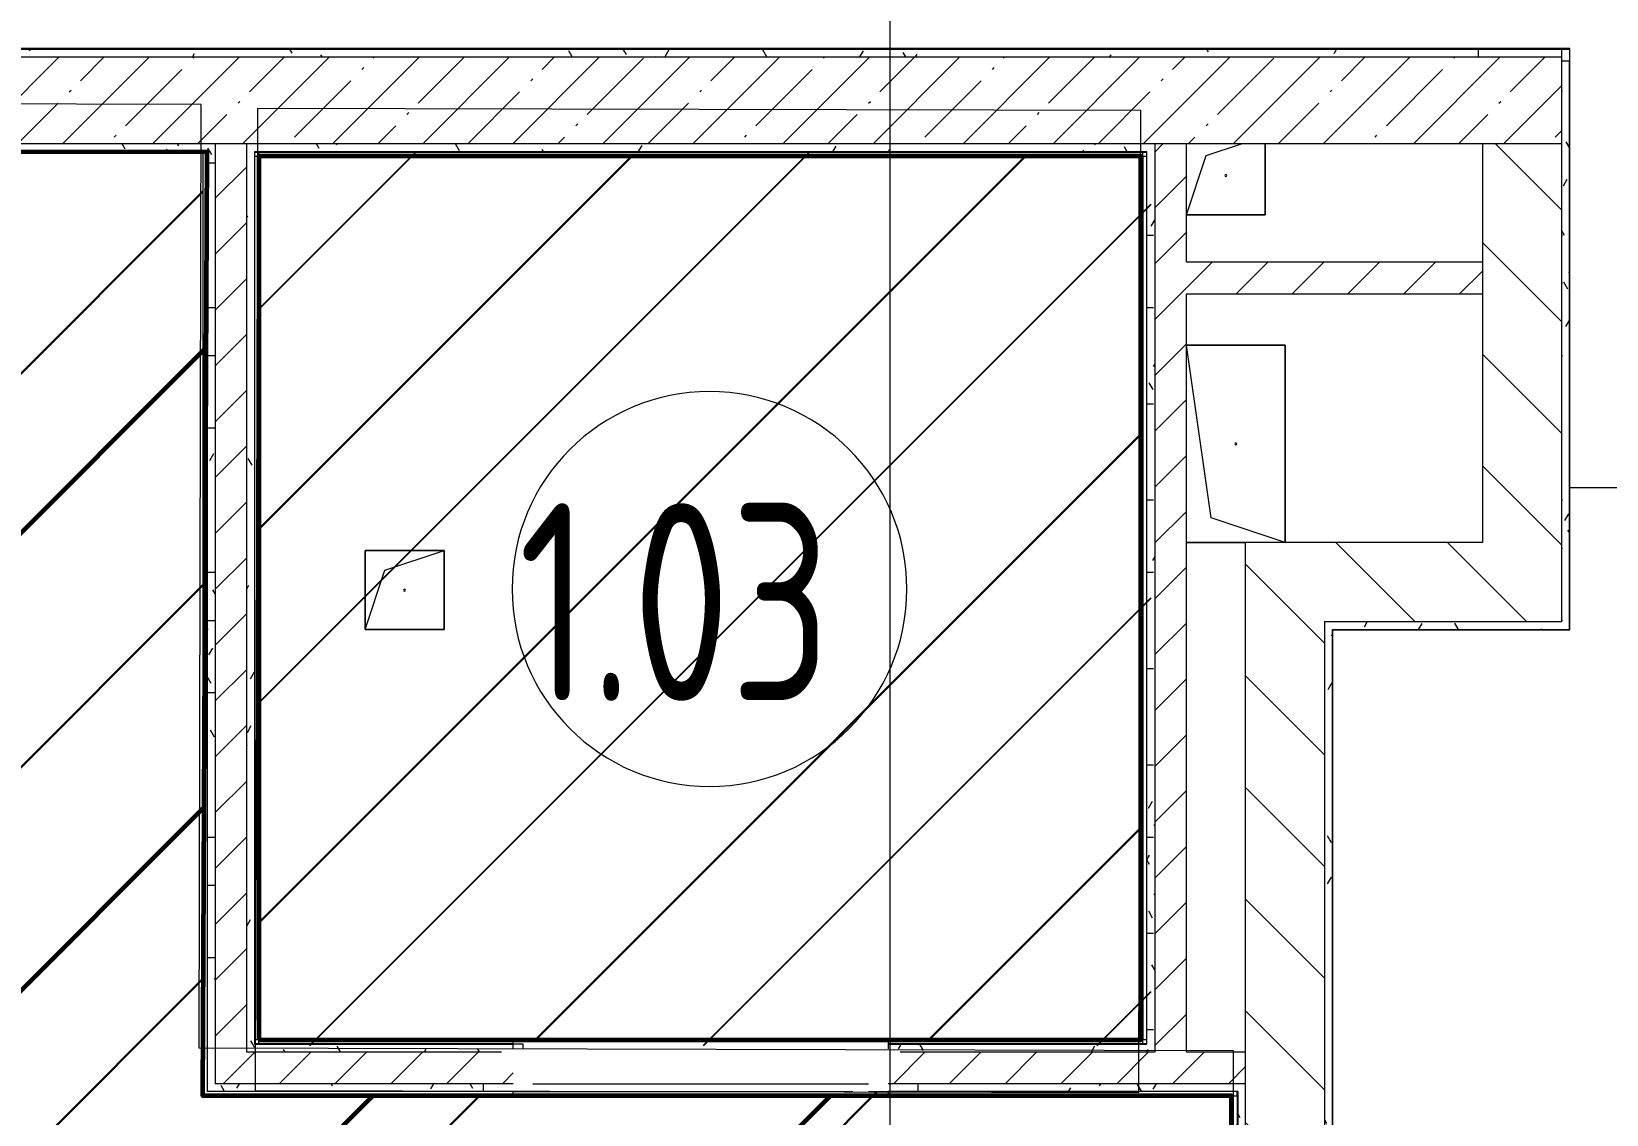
# Model space of a CAD drawing. Header units: millimetres. Extents: x -213911 to 415037, y -3642 to 107391.
# Drawn here: x 5900 to 9889, y 22936 to 25678 of the extents above; entities that cross this region are included whole.
import ezdxf

# ---------------------------------------------------------------- set-up
doc = ezdxf.new("R2010")
doc.units = ezdxf.units.MM
for name, color, linetype, lineweight in [('2)CF1', 5, 'Continuous', 30), ('7.20) Демонтаж монтаж', 5, 'Continuous', 60), ('7.5) Окраска потолка с инж комм.', 140, 'Continuous', 60), ('7.5.1) Окраска опуска черная', 140, 'Continuous', 60), ('7.5.2) Окраска опуска белая', 220, 'Continuous', 60), ('A-AREA-BNDY', 7, 'Continuous', 5), ('A-AREA-IDEN', 7, 'Continuous', 9), ('A-FLOR', 7, 'Continuous', 9), ('A-GENM', 7, 'Continuous', 9), ('A-WALL', 7, 'Continuous', 5), ('I-WALL', 7, 'Continuous', 5), ('Оси', 7, 'Continuous', 9)]:
    doc.layers.add(name, color=color, linetype=linetype, lineweight=lineweight)
doc.layers.add('3) CF3 монтаж', color=152, linetype='Continuous')
doc.layers.add('A-WALL-1', color=9, linetype='Continuous', lineweight=5, true_color=0x808080)
doc.layers.add('A-WALL-FNSH-1', color=9, linetype='Continuous', lineweight=5, true_color=0x808080)
doc.styles.add('СПДС', font='ГОСТ тип А.ttf', dxfattribs={"width": 0.9})
pattern_1 = [(45, (64.7, -136.06), (-70.71068, 70.71068), [])]
pattern_2 = [(135, (64.7, -136.06), (-141.4214, -141.4214), [])]
pattern_3 = [(0, (64.7, -136.06), (243.84, 60.96), [20.117, -162.763, 20.117, -162.763, -975.36]), (0, (64.7, -136.06), (243.84, 60.96), [-365.76, 20.117, -345.643, 20.117, -162.763, -426.72]), (0, (64.7, -136.06), (243.84, 60.96), [-914.4, 20.117, -101.803, 20.117, -284.683]), (120, (156.14, -105.58), (-174.71291, 180.69163), [20.117, -162.763, 20.117, -162.763, -975.36]), (120, (156.14, -105.58), (-174.71291, 180.69163), [-365.76, 20.117, -345.643, 20.117, -162.763, -426.72]), (120, (156.14, -105.58), (-174.71291, 180.69163), [-914.4, 20.117, -101.803, 20.117, -284.683]), (240, (186.62, 16.34), (-69.12709, -241.65163), [20.117, -162.763, 20.117, -162.763, -975.36]), (240, (186.62, 16.34), (-69.12709, -241.65163), [-365.76, 20.117, -345.643, 20.117, -162.763, -426.72]), (240, (186.62, 16.34), (-69.12709, -241.65163), [-914.4, 20.117, -101.803, 20.117, -284.683])]

# ---------------------------------------------------------------- blocks, each defined once
blk = doc.blocks.new('GM_Отверстие прямоугольное _в плите_ - Отверстие-V114-Объем проектирования 1 этажа')
at = {"layer": 'A-GENM'}
for p, q in [((-250, -25), (-250, 125)), ((-250, 125), (-250, -25)), ((-187.5, 62.5), (250, 125)), ((250, 125), (250, -125)), ((250, -125), (250, 125)), ((-250, -125), (-187.5, 62.5)), ((250, -125), (-250, -125)), ((-250, -125), (250, -125))]:
    blk.add_line(p, q, dxfattribs=at)
for start, end in [(360, 180), (180, 360)]:
    blk.add_arc((0, 0), 2.5, start, end, dxfattribs=at)
blk = doc.blocks.new('GM_Отверстие прямоугольное _в плите_ - Отверстие-21604341-Объем проектирования 1 этажа')
at = {"layer": 'A-GENM'}
for p, q in [((-50, 50), (40, 80)), ((100, 80), (100, -100)), ((100, -100), (100, 80)), ((-100, -100), (-50, 50)), ((100, -100), (-100, -100)), ((-100, -100), (100, -100))]:
    blk.add_line(p, q, dxfattribs=at)
for start, end in [(360, 180), (180, 360)]:
    blk.add_arc((0, 0), 2.5, start, end, dxfattribs=at)
blk = doc.blocks.new('GM_Отверстие прямоугольное _в плите_ - Отверстие-V116-Объем проектирования 1 этажа')
at = {"layer": 'A-GENM'}
for p, q in [((-100, -100), (-100, 100)), ((-100, 100), (100, 100)), ((100, 100), (-100, 100)), ((-100, 100), (-100, -100)), ((-50, 50), (100, 100)), ((100, 100), (100, -100)), ((100, -100), (100, 100)), ((-100, -100), (-50, 50)), ((100, -100), (-100, -100)), ((-100, -100), (100, -100))]:
    blk.add_line(p, q, dxfattribs=at)
for start, end in [(360, 180), (180, 360)]:
    blk.add_arc((0, 0), 2.5, start, end, dxfattribs=at)
blk = doc.blocks.new('Марка_Помещения - Номер-25198446-Объем проектирования 1 этажа')
at = {"layer": 'A-AREA-IDEN'}
for start, end in [(360, 180), (180, 360)]:
    blk.add_arc((0, 0), 2.5, start, end, dxfattribs=at)

msp = doc.modelspace()

# ---------------------------------------------------------------- hatches: boundary and pattern name
at = {"layer": '2)CF1'}
h = msp.add_hatch(dxfattribs=at)
h.set_pattern_fill('ANSI31', color=256, scale=222)
h.paths.add_polyline_path([(6333.7, 25372.9), (4125.8, 25372.9), (4125.8, 24639.1), (4125.8, 24589.1), (4125.8, 23839.1), (4125.8, 23789.1), (4125.8, 23039.1), (4125.8, 22989.1), (4125.8, 22239.1), (4125.8, 22189.1), (4125.8, 22084.9), (4745.7, 22084.9), (4745.7, 21442.9), (4125.8, 21442.9), (4125.8, 21439.1), (4125.8, 21389.1), (4125.8, 21014.1), (4125.8, 20745.9), (4174.7, 20745.9), (5609.7, 20745.9), (5659.7, 20745.9), (6584.7, 20745.9), (6619.7, 20745.9), (6619.7, 20754), (8939.2, 20748.5), (8939.2, 20727.5), (8953.7, 20727.5), (8953.7, 22982.9), (8069.7, 22982.9), (8069.7, 22992.8), (7585.6, 22993.9), (7119.7, 22993.9), (7119.7, 22982.9), (6333.7, 22982.9)])
h = msp.add_hatch(dxfattribs=at)
h.set_pattern_fill('ANSI31', color=256, scale=222)
h.paths.add_polyline_path([(6475.7, 25362.9), (8713.7, 25362.9), (8713.7, 23124.9), (6475.7, 23124.9)])
at = {"layer": '3) CF3 монтаж'}
h = msp.add_hatch(dxfattribs=at)
h.set_pattern_fill('ANSI31', color=256, scale=222, style=0)
h.set_pattern_definition([(45, (-6486.86, -23872.74), (-498.404, 498.404), [])])
h.paths.add_polyline_path([(8735.5, 23110.6), (8735.5, 25370.6), (6475.5, 25370.6), (6475.5, 23110.6)])
at = {"layer": '7.20) Демонтаж монтаж', "lineweight": 25}
h = msp.add_hatch(dxfattribs=at)
h.set_pattern_fill('ANSI31', color=256, scale=222)
h.paths.add_polyline_path([(6475.7, 23124.9), (8709.6, 23124.9), (8709.6, 25362.9), (6475.7, 25362.9)])
at = {"layer": '7.5) Окраска потолка с инж комм.'}
h = msp.add_hatch(dxfattribs=at)
h.set_pattern_fill('ANSI31', color=256, scale=258)
h.paths.add_polyline_path([(4744.7, 21107.6), (6776, 21107.6), (6775.2, 20753.6), (8938.7, 20748.5), (8938.7, 22982.9), (6333.7, 22982.9), (6344.7, 25373.9), (4614, 25372.9), (4614, 22083.9), (4744.7, 22063.9)])
at = {"layer": 'I-WALL'}
h = msp.add_hatch(dxfattribs=at)
h.set_pattern_fill('FP_191', color=256, style=0, pattern_type=2)
h.set_pattern_definition(pattern_3)
h.paths.add_polyline_path([(6464.7, 25613.9), (9564.7, 25613.9), (9564.7, 25633.9), (4124.7, 25633.9), (4124.7, 25613.9), (6444.7, 25613.9)])
h = msp.add_hatch(dxfattribs=at)
h.set_pattern_fill('FP_1', color=256, style=0, pattern_type=2)
h.set_pattern_definition([(45, (64.7, -136.06), (-114.0493, 114.0493), []), (45, (178.75, -136.06), (-114.0493, 114.0493), [201.612, -40.322, 6.706, -33.617])])
h.paths.add_polyline_path([(5931.1, 25393.9), (9774.7, 25393.9), (9774.7, 25613.9), (4124.7, 25613.9), (4124.7, 25393.9), (4899.5, 25393.9)])
h = msp.add_hatch(dxfattribs=at)
h.set_pattern_fill('FP_191', color=256, style=0, pattern_type=2)
h.set_pattern_definition(pattern_3)
h.paths.add_polyline_path([(9774.7, 24183.9), (9794.7, 24183.9), (9794.7, 25602.9), (9774.7, 25602.9), (9774.7, 24383.9)])
h = msp.add_hatch(dxfattribs=at)
h.set_pattern_fill('FP_191', color=256, style=0, pattern_type=2)
h.set_pattern_definition(pattern_3)
h.paths.add_polyline_path([(6364.7, 25373.9), (6364.7, 25393.9), (4124.7, 25393.9), (4125.8, 25373.9), (6344.7, 25373.9)])
h = msp.add_hatch(dxfattribs=at)
h.set_pattern_fill('FP_191', color=256, style=0, pattern_type=2)
h.set_pattern_definition(pattern_3)
h.paths.add_polyline_path([(6364.7, 22993.9), (6364.7, 25373.9), (6344.7, 25373.8), (6344.7, 22993.9)])
h = msp.add_hatch(dxfattribs=at)
h.set_pattern_fill('FP_22', color=256, style=0, pattern_type=2)
h.set_pattern_definition(pattern_1)
h.paths.add_polyline_path([(6379.9, 23013.9), (6444.7, 23013.9), (6444.7, 25393.9), (6364.7, 25393.9), (6364.7, 23013.9)])
h = msp.add_hatch(dxfattribs=at)
h.set_pattern_fill('FP_191', color=256, style=0, pattern_type=2)
h.set_pattern_definition(pattern_3)
h.paths.add_polyline_path([(6444.7, 23113.9), (6464.7, 23114), (6463.7, 25373.9), (6444.7, 25393.9), (6444.7, 23176.3)])
h.paths.add_polyline_path([(6464.7, 25373.9), (6464.7, 25393.9), (6444.7, 25393.9), (6453.4, 25385.2)])
h = msp.add_hatch(dxfattribs=at)
h.set_pattern_fill('FP_191', color=256, style=0, pattern_type=2)
h.set_pattern_definition(pattern_3)
h.paths.add_polyline_path([(6475.7, 25373.9), (8725.1, 25375.3), (8744.7, 25393.9), (6464.7, 25393.9), (6464.7, 25373.9)])
h.paths.add_polyline_path([(8724.7, 25373.9), (8744.7, 25374.1), (8744.7, 25393.9), (8724.8, 25374)])
h = msp.add_hatch(dxfattribs=at)
h.set_pattern_fill('FP_191', color=256, style=0, pattern_type=2)
h.set_pattern_definition(pattern_3)
h.paths.add_polyline_path([(8724.8, 23113.9), (8744.7, 23113.9), (8744.7, 25373.9), (8724.7, 25373.9), (8724.7, 23113.9)])
h = msp.add_hatch(dxfattribs=at)
h.set_pattern_fill('FP_22', color=256, style=0, pattern_type=2)
h.set_pattern_definition(pattern_1)
h.paths.add_polyline_path([(8744.7, 23093.9), (8824.7, 23093.9), (8824.7, 25393.9), (8744.7, 25393.9), (8744.7, 23176.3)])
h = msp.add_hatch(dxfattribs=at)
h.set_pattern_fill('FP_23', color=256, style=0, pattern_type=2)
h.set_pattern_definition(pattern_2)
h.paths.add_polyline_path([(9774.7, 24383.9), (9774.7, 25393.9), (9574.7, 25393.9), (9574.7, 24383.9)])
h = msp.add_hatch(dxfattribs=at)
h.set_pattern_fill('FP_22', color=256, style=0, pattern_type=2)
h.set_pattern_definition(pattern_1)
h.paths.add_polyline_path([(9174.7, 25013.9), (9574.7, 25013.9), (9574.7, 25093.9), (8824.7, 25093.9), (8824.7, 25013.9), (9074.7, 25013.9)])
h = msp.add_hatch(dxfattribs=at)
h.set_pattern_fill('FP_23', color=256, style=0, pattern_type=2)
h.set_pattern_definition(pattern_2)
h.paths.add_polyline_path([(9025.7, 23013.9), (9174.7, 23013.9), (9174.7, 24383.9), (8974.7, 24383.9), (8974.7, 23013.9)])
h = msp.add_hatch(dxfattribs=at)
h.set_pattern_fill('FP_23', color=256, style=0, pattern_type=2)
h.set_pattern_definition(pattern_2)
h.paths.add_polyline_path([(9174.7, 24183.9), (9774.7, 24183.9), (9774.7, 24383.9), (9174.7, 24383.9)])
h = msp.add_hatch(dxfattribs=at)
h.set_pattern_fill('FP_191', color=256, style=0, pattern_type=2)
h.set_pattern_definition(pattern_3)
h.paths.add_polyline_path([(9174.7, 24183.9), (9174.7, 24163.9), (9194.7, 24163.9)])
h.paths.add_polyline_path([(9794.7, 24163.9), (9794.7, 24183.9), (9174.7, 24183.9), (9195.7, 24163.9), (9774.7, 24163.9)])
h = msp.add_hatch(dxfattribs=at)
h.set_pattern_fill('FP_191', color=256, style=0, pattern_type=2)
h.set_pattern_definition(pattern_3)
h.paths.add_polyline_path([(9174.7, 22063.9), (9194.7, 22063.9), (9194.7, 22083.9)])
h.paths.add_polyline_path([(9174.7, 22063.9), (9194.7, 22084.9), (9194.7, 24162.9), (9174.7, 24162.9), (9174.7, 22083.9)])
h = msp.add_hatch(dxfattribs=at)
h.set_pattern_fill('FP_191', color=256, style=0, pattern_type=2)
h.set_pattern_definition(pattern_3)
h.paths.add_polyline_path([(8509.9, 23093.9), (8744.7, 23093.9), (8723.7, 23113.9), (8069.7, 23113.9), (8069.7, 23101.9), (8099.7, 23101.9), (8099.7, 23093.9)])
h.paths.add_polyline_path([(8744.7, 23093.9), (8744.7, 23113.9), (8724.9, 23113.7)])
h.paths.add_polyline_path([(6464.7, 23093.9), (7089.7, 23094.9), (7089.7, 23101.9), (7119.7, 23101.9), (7119.7, 23113.9), (6464.7, 23113), (6444.7, 23093.9)])
h.paths.add_polyline_path([(6444.7, 23093.9), (6464.7, 23113.9), (6444.7, 23113.4)])
h = msp.add_hatch(dxfattribs=at)
h.set_pattern_fill('FP_22', color=256, style=0, pattern_type=2)
h.set_pattern_definition(pattern_1)
h.paths.add_polyline_path([(8724.7, 23013.9), (8974.7, 23013.9), (8974.7, 23093.9), (8069.7, 23093.9), (8069.7, 23013.9), (8509.9, 23013.9)])
h.paths.add_polyline_path([(6962.6, 23013.9), (7119.7, 23013.9), (7119.7, 23093.9), (6444.7, 23093.9), (6444.7, 23013.9), (6844.7, 23013.9)])
h = msp.add_hatch(dxfattribs=at)
h.set_pattern_fill('FP_191', color=256, style=0, pattern_type=2)
h.set_pattern_definition(pattern_3)
h.paths.add_polyline_path([(8974.7, 23013.9), (8144.7, 23013.9), (8144.7, 22993.9), (8954.7, 22994.9)])
h.paths.add_polyline_path([(8954.7, 22993.9), (8974.7, 22993.9), (8974.7, 23013.9)])
h.paths.add_polyline_path([(6844.7, 22993.9), (7044.7, 22993.9), (7044.7, 23013.9), (6364.7, 23013.9), (6364.7, 22993.9), (6464.7, 22993.9)])
h = msp.add_hatch(dxfattribs=at)
h.set_pattern_fill('FP_191', color=256, style=0, pattern_type=2)
h.set_pattern_definition(pattern_3)
h.paths.add_polyline_path([(8954.7, 20613.9), (8974.7, 20613.9), (8974.7, 22993.9), (8954.7, 22993.9), (8954.7, 20633.9)])
h = msp.add_hatch(dxfattribs=at)
h.set_pattern_fill('FP_23', color=256, style=0, pattern_type=2)
h.set_pattern_definition(pattern_2)
h.paths.add_polyline_path([(8974.7, 20833.9), (9174.7, 20833.9), (9174.7, 23013.9), (8974.7, 23013.9), (8974.7, 20844.8)])

# ---------------------------------------------------------------- linework, layer by layer
at = {"layer": '2)CF1'}
msp.add_lwpolyline([(6475.7, 25362.9), (8713.7, 25362.9), (8713.7, 23124.9), (6475.7, 23124.9)], close=True, dxfattribs=at)
at = {"layer": '7.5) Окраска потолка с инж комм.'}
msp.add_lwpolyline([(4744.7, 21107.6), (6776, 21107.6), (6775.2, 20753.6), (8938.7, 20748.5), (8938.7, 22982.9), (6333.7, 22982.9), (6344.7, 25373.9), (4614, 25372.9), (4614, 22083.9), (4744.7, 22063.9), (4744.7, 21107.6)], dxfattribs=at)
at = {"layer": '7.5.1) Окраска опуска черная'}
msp.add_lwpolyline([(4744.7, 21107.6), (6776, 21107.6), (6775.2, 20753.6), (8938.7, 20748.5), (8938.7, 22982.9), (6333.7, 22982.9), (6344.7, 25373.9), (4614, 25372.9), (4614, 22083.9), (4744.7, 22063.9), (4744.7, 21107.6)], dxfattribs=at)
at = {"layer": '7.5.2) Окраска опуска белая'}
msp.add_lwpolyline([(6475.7, 23124.9), (8709.6, 23124.9), (8709.6, 25362.9), (6475.7, 25362.9)], close=True, dxfattribs=at)
at = {"layer": 'A-AREA-BNDY', "flags": 128}
for points in [[(4112, 21709.9), (3923.1, 21710.3), (3920.8, 20760.3), (6619.7, 20754), (8938.7, 20748.5), (8944.2, 23097.5), (6324.2, 23103.7), (6329.8, 25493.7), (4120.8, 25498.9), (4113.1, 22210.9), (4734.1, 22209.4), (4732.6, 21567.4), (4111.6, 21568.9)], [(6471.8, 25483.4), (6466.6, 22996.6), (8704.6, 22991.3), (8709.8, 25478.1)]]:
    msp.add_lwpolyline(points, close=True, dxfattribs=at)
at = {"layer": 'A-FLOR'}
for p, q in [((9774.7, 25633.9), (4125.8, 25633.9)), ((9774.7, 25633.9), (9774.7, 25602.9)), ((4125.8, 25373.9), (6344.7, 25373.9)), ((9794.7, 24523.9), (14413.6, 24523.9)), ((9795.7, 24162.9), (9795.7, 24523.9)), ((9194.7, 22084.9), (9194.7, 24162.9)), ((9194.7, 24162.9), (9795.7, 24162.9)), ((7144.7, 23113.9), (7119.7, 23113.9)), ((7144.7, 23101.9), (7144.7, 23113.9)), ((8069.7, 23113.9), (8069.7, 23101.9)), ((7119.7, 22993.9), (7979.7, 22993.9)), ((7169.7, 23013.9), (8019.7, 23013.9)), ((8019.7, 22993.9), (8069.7, 22993.9)), ((8954.7, 22993.9), (8954.7, 20613.9))]:
    msp.add_line(p, q, dxfattribs=at)
at = {"layer": 'A-WALL'}
for p, q in [((6333.7, 25372.9), (6333.7, 25373.9)), ((6344.7, 25373.9), (6344.7, 22993.9)), ((8713.7, 25373.9), (6464.7, 25373.9)), ((8724.7, 25362.9), (8724.7, 25373.9)), ((6464.7, 25362.9), (6464.7, 23113.9)), ((8724.7, 23113.9), (8724.7, 25362.9)), ((9174.7, 24183.9), (9774.7, 24183.9)), ((9174.7, 24183.9), (9174.7, 22063.9)), ((9194.7, 24163.9), (9794.7, 24163.9)), ((6475.7, 23113.9), (7119.7, 23113.9)), ((8723.7, 23113.9), (8724.7, 23113.9)), ((7089.7, 23093.9), (6444.7, 23093.9)), ((8744.7, 23093.9), (8099.7, 23093.9)), ((8954.7, 22993.9), (8144.7, 22993.9)), ((8953.7, 22982.9), (8953.7, 22993.9))]:
    msp.add_line(p, q, dxfattribs=at)
at = {"layer": 'A-WALL-1'}
for p, q in [((4124.7, 25613.9), (9774.7, 25613.9)), ((9564.7, 25613.9), (9564.7, 25633.9)), ((9774.7, 25602.9), (9774.7, 24183.9)), ((9794.7, 25602.9), (9774.7, 25602.9)), ((9794.7, 24163.9), (9794.7, 25602.9)), ((9774.7, 25393.9), (4124.7, 25393.9)), ((6364.7, 25393.9), (6364.7, 23013.9)), ((6444.7, 23093.9), (6444.7, 25393.9)), ((8744.7, 25393.9), (8744.7, 23093.9)), ((8824.7, 25093.9), (8824.7, 25393.9)), ((9574.7, 25393.9), (9574.7, 24383.9)), ((9574.7, 25093.9), (8824.7, 25093.9)), ((8824.7, 23093.9), (8824.7, 25013.9)), ((8824.7, 25013.9), (9574.7, 25013.9)), ((9574.7, 24383.9), (8974.7, 24383.9)), ((8974.7, 20633.9), (8974.7, 24383.9)), ((7119.7, 23101.9), (7119.7, 23113.9)), ((8974.7, 23093.9), (8824.7, 23093.9)), ((7119.7, 23013.9), (6364.7, 23013.9)), ((7044.7, 22993.9), (7044.7, 23013.9)), ((8974.7, 23013.9), (8069.7, 23013.9)), ((8144.7, 23013.9), (8144.7, 22993.9))]:
    msp.add_line(p, q, dxfattribs=at)
at = {"layer": 'A-WALL-FNSH-1'}
for p, q in [((9795.7, 25634.9), (4124.7, 25634.9)), ((4124.7, 25633.9), (9794.7, 25633.9)), ((9794.7, 25633.9), (9794.7, 25602.9)), ((9795.7, 24523.9), (9795.7, 25634.9)), ((4124.7, 25372.9), (6333.7, 25372.9)), ((6333.7, 25372.9), (6333.7, 22982.9)), ((6465.7, 25372.9), (8723.7, 25372.9)), ((6465.7, 23114.9), (6465.7, 25372.9)), ((6475.7, 23113.9), (6475.7, 25373.9)), ((8713.7, 25373.9), (8713.7, 23113.9)), ((8723.7, 25372.9), (8723.7, 23114.9)), ((6464.7, 25362.9), (8724.7, 25362.9)), ((9194.7, 24163.9), (9194.7, 24162.9)), ((9195.7, 22083.9), (9195.7, 24163.9)), ((7119.7, 23124.9), (6464.7, 23124.9)), ((7119.7, 23114.9), (6465.7, 23114.9)), ((7119.7, 23113.9), (7119.7, 23124.9)), ((8724.7, 23124.9), (8069.7, 23124.9)), ((8069.7, 23124.9), (8069.7, 23113.9)), ((8723.7, 23114.9), (8069.7, 23114.9)), ((8069.7, 23113.9), (8713.7, 23113.9)), ((6333.7, 22982.9), (7119.7, 22982.9)), ((7119.7, 22993.9), (6344.7, 22993.9)), ((7119.7, 22982.9), (7119.7, 22993.9)), ((8144.7, 22993.9), (8069.7, 22993.9)), ((8069.7, 22993.9), (8069.7, 22982.9)), ((8069.7, 22982.9), (8953.7, 22982.9)), ((8953.7, 22982.9), (8953.7, 20612.9))]:
    msp.add_line(p, q, dxfattribs=at)
at = {"layer": 'I-WALL'}
for p, q in [((6464.7, 25373.9), (6464.7, 25362.9)), ((8724.7, 25373.9), (8713.7, 25373.9)), ((6464.7, 23113.9), (6475.7, 23113.9)), ((8713.7, 23113.9), (8723.7, 23113.9))]:
    msp.add_line(p, q, dxfattribs=at)
at = {"layer": 'Оси'}
msp.add_lwpolyline([(8074.7, -2042.3), (8074.7, 2957.7), (8074.7, 22262), (8074.7, 27262)], dxfattribs=at)

# ---------------------------------------------------------------- block references
at = {"layer": 'A-AREA-IDEN', "xscale": 199.9999999999999, "yscale": 199.9999999999999, "zscale": 199.9999999999999}
msp.add_blockref('Марка_Помещения - Номер-25198446-Объем проектирования 1 этажа', (7616.9, 24266.5), dxfattribs=at)
at = {"layer": 'A-GENM'}
for name, p in [('GM_Отверстие прямоугольное _в плите_ - Отверстие-21604341-Объем проектирования 1 этажа', (8924.7, 25313.9)), ('GM_Отверстие прямоугольное _в плите_ - Отверстие-V116-Объем проектирования 1 этажа', (6844.7, 24263.9))]:
    msp.add_blockref(name, p, dxfattribs=at)
at = {"layer": 'A-GENM', "rotation": 89.99999999999984}
msp.add_blockref('GM_Отверстие прямоугольное _в плите_ - Отверстие-V114-Объем проектирования 1 этажа', (8949.7, 24633.9), dxfattribs=at)

# ---------------------------------------------------------------- texts
at = {"layer": 'A-AREA-IDEN', "insert": (7133.1, 24483.6), "char_height": 500, "width": 1212.151, "attachment_point": 1, "style": 'СПДС'}
msp.add_mtext('1.03', dxfattribs=at)

doc.saveas('drawing.dxf')
